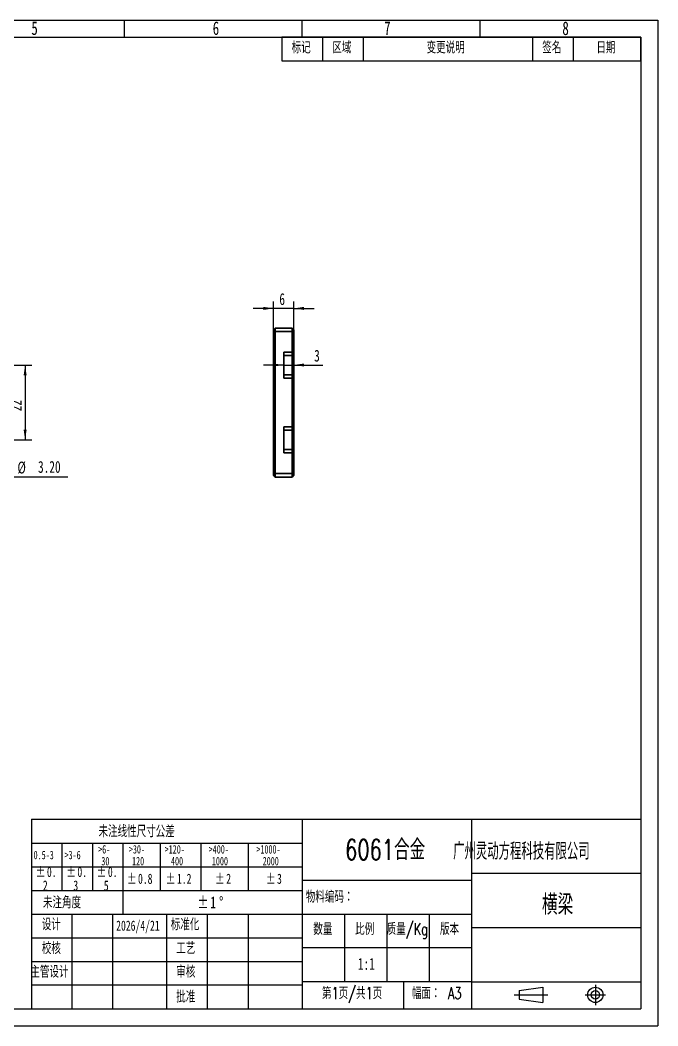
# Model space of a CAD drawing. Header units: millimetres. Extents: x 0 to 420, y 0 to 297.
# Drawn here: x 231.7 to 420, y 0 to 297 of the extents above; entities that cross this region are included whole.
import ezdxf

# ---------------------------------------------------------------- set-up
doc = ezdxf.new("R2010")
doc.units = ezdxf.units.MM
doc.linetypes.add('CENTERX2', pattern=[20.32, 12.7, -2.54, 2.54, -2.54])
for name, color, linetype in [('中心线', 6, 'CENTERX2'), ('尺寸线', 5, 'Continuous'), ('细实线', 7, 'Continuous')]:
    doc.layers.add(name, color=color, linetype=linetype)
doc.layers.add('图框', color=7, linetype='Continuous', lineweight=50)
doc.layers.add('粗实线', color=7, linetype='Continuous', lineweight=25)
doc.styles.add('SLDTEXTSTYLE0', font='TXT', dxfattribs={"width": 0.7, "bigfont": 'bigfont'})
doc.styles.add('SLDTEXTSTYLE1', font='TXT', dxfattribs={"width": 0.7})
doc.styles.add('SLDTEXTSTYLE2', font='TXT', dxfattribs={"width": 0.610802, "bigfont": 'bigfont'})
doc.dimstyles.new('SLDDIMSTYLE1', dxfattribs={"dimtxt": 3.5, "dimasz": 3, "dimexe": 0, "dimexo": 0.0625, "dimgap": 0.875, "dimtad": 2, "dimrnd": 1e-09, "dimzin": 12, "dimdsep": 46, "dimtxsty": 'SLDTEXTSTYLE1', "dimsah": 1, "dimcen": 0.09, "dimadec": 0, "dimazin": 3, "dimtfac": 1, "dimtmove": 0, "dimatfit": 0, "dimfxl": 0, "dimfrac": 2, "dimtolj": 1, "dimtzin": 12, "dimarcsym": 0})
doc.dimstyles.new('SLDDIMSTYLE2', dxfattribs={"dimtxt": 3.5, "dimasz": 3, "dimexe": 0, "dimexo": 0.0625, "dimgap": 0.875, "dimtad": 2, "dimrnd": 1e-09, "dimzin": 12, "dimdsep": 46, "dimtxsty": 'SLDTEXTSTYLE1', "dimsah": 1, "dimcen": 0.09, "dimadec": 0, "dimazin": 3, "dimtfac": 1, "dimtofl": 0, "dimtmove": 0, "dimatfit": 3, "dimfxl": 0, "dimfrac": 2, "dimtolj": 1, "dimtzin": 12, "dimarcsym": 0})
doc.dimstyles.new('SLDDIMSTYLE3', dxfattribs={"dimtxt": 3.5, "dimasz": 3, "dimexe": 0, "dimexo": 0.0625, "dimgap": 0.875, "dimtad": 2, "dimrnd": 1e-09, "dimzin": 4, "dimdsep": 46, "dimtxsty": 'SLDTEXTSTYLE1', "dimblk1": 'NONE', "dimsah": 1, "dimcen": 0, "dimadec": 0, "dimazin": 1, "dimtfac": 1, "dimtmove": 0, "dimatfit": 3, "dimldrblk": 'NONE', "dimfxl": 0, "dimfrac": 2, "dimtolj": 1, "dimtzin": 12, "dimarcsym": 0})

# ---------------------------------------------------------------- blocks, each defined once
blk = doc.blocks.new('SW_TABLEANNOTATION_0')
at = {"layer": '细实线', "color": 0}
for p, q in [((0, 0), (0, -7)), ((0, 0), (12, 0)), ((0, 0), (0, -7)), ((106, 0), (0, 0)), ((12, 0), (12, -7)), ((12, 0), (24, 0)), ((24, 0), (24, -7)), ((24, 0), (74, 0)), ((74, 0), (74, -7)), ((74, 0), (86, 0)), ((86, 0), (86, -7)), ((86, 0), (106, 0)), ((106, 0), (106, -7)), ((106, -7), (106, 0)), ((0, -7), (12, -7)), ((0, -7), (106, -7)), ((12, -7), (24, -7)), ((24, -7), (74, -7)), ((74, -7), (86, -7)), ((86, -7), (106, -7))]:
    blk.add_line(p, q, dxfattribs=at)
at = {"layer": '细实线', "color": 0, "char_height": 3.5, "attachment_point": 1, "style": 'SLDTEXTSTYLE0'}
for s, insert in [('标记', (2.85, -1.34)), ('区域', (14.85, -1.34)), ('变更说明', (42.7, -1.34)), ('签名', (76.85, -1.34)), ('日期', (92.85, -1.34))]:
    blk.add_mtext(s, dxfattribs=dict(at, insert=insert))
blk = doc.blocks.new('SW_TABLEANNOTATION_1')
at = {"layer": '细实线', "color": 0}
for p, q in [((0, 0), (0, -7)), ((0, 0), (9, 0)), ((9, 0), (18, 0)), ((18, 0), (27, 0)), ((27, 0), (38, 0)), ((38, 0), (50, 0)), ((50, 0), (64, 0)), ((64, 0), (80, 0)), ((80, 0), (80, -7)), ((0, -7), (0, -14)), ((0, -7), (9, -7)), ((9, -7), (9, -14)), ((9, -7), (18, -7)), ((18, -7), (18, -14)), ((18, -7), (27, -7)), ((27, -7), (27, -14)), ((27, -7), (38, -7)), ((38, -7), (38, -14)), ((38, -7), (50, -7)), ((50, -7), (50, -14)), ((50, -7), (64, -7)), ((64, -7), (64, -14)), ((64, -7), (80, -7)), ((80, -7), (80, -14)), ((0, -14), (0, -21)), ((0, -14), (9, -14)), ((9, -14), (9, -21)), ((9, -14), (18, -14)), ((18, -14), (18, -21)), ((18, -14), (27, -14)), ((27, -14), (27, -21)), ((27, -14), (38, -14)), ((38, -14), (38, -21)), ((38, -14), (50, -14)), ((50, -14), (50, -21)), ((50, -14), (64, -14)), ((64, -14), (64, -21)), ((64, -14), (80, -14)), ((80, -14), (80, -21)), ((0, -21), (0, -28)), ((0, -21), (9, -21)), ((9, -21), (18, -21)), ((18, -21), (27, -21)), ((27, -21), (27, -28)), ((27, -21), (27, -28)), ((27, -21), (38, -21)), ((38, -21), (50, -21)), ((50, -21), (64, -21)), ((64, -21), (80, -21)), ((80, -21), (80, -28)), ((0, -28), (9, -28)), ((9, -28), (18, -28)), ((18, -28), (27, -28)), ((27, -28), (38, -28)), ((38, -28), (50, -28)), ((50, -28), (64, -28)), ((64, -28), (80, -28))]:
    blk.add_line(p, q, dxfattribs=at)
at = {"layer": '细实线', "color": 0, "attachment_point": 1}
for s, insert, char_height, style in [('未注线性尺寸公差', (19.82, -1.79), 3.5, 'SLDTEXTSTYLE0'), ('>6-', (19.71, -7.6), 2.5, 'SLDTEXTSTYLE1'), ('>30-', (28.79, -7.6), 2.5, 'SLDTEXTSTYLE1'), ('>120-', (39.36, -7.6), 2.5, 'SLDTEXTSTYLE1'), ('>400-', (52.36, -7.6), 2.5, 'SLDTEXTSTYLE1'), ('>1000-', (66.44, -7.6), 2.5, 'SLDTEXTSTYLE1'), ('0.5-3', (0.66, -9.28), 2.5, 'SLDTEXTSTYLE1'), ('>3-6', (9.79, -9.28), 2.5, 'SLDTEXTSTYLE1'), ('30', (20.65, -11.1), 2.5, 'SLDTEXTSTYLE1'), ('120', (29.72, -11.1), 2.5, 'SLDTEXTSTYLE1'), ('400', (41.22, -11.1), 2.5, 'SLDTEXTSTYLE1'), ('1000', (53.3, -11.1), 2.5, 'SLDTEXTSTYLE1'), ('2000', (68.3, -11.1), 2.5, 'SLDTEXTSTYLE1'), ('%%p', (1.3, -14.03), 3, 'SLDTEXTSTYLE1'), ('0.', (4.59, -14.03), 3, 'SLDTEXTSTYLE1'), ('%%p', (10.3, -14.03), 3, 'SLDTEXTSTYLE1'), ('0.', (13.59, -14.03), 3, 'SLDTEXTSTYLE1'), ('%%p', (19.3, -14.03), 3, 'SLDTEXTSTYLE1'), ('0.', (22.59, -14.03), 3, 'SLDTEXTSTYLE1'), ('%%p', (28.19, -16.05), 3, 'SLDTEXTSTYLE1'), ('0.8', (31.48, -16.05), 3, 'SLDTEXTSTYLE1'), ('%%p', (39.69, -16.05), 3, 'SLDTEXTSTYLE1'), ('1.2', (42.98, -16.05), 3, 'SLDTEXTSTYLE1'), ('%%p', (54.25, -16.05), 3, 'SLDTEXTSTYLE1'), ('2', (57.53, -16.05), 3, 'SLDTEXTSTYLE1'), ('%%p', (69.25, -16.05), 3, 'SLDTEXTSTYLE1'), ('3', (72.53, -16.05), 3, 'SLDTEXTSTYLE1'), ('2', (3.39, -18.06), 3, 'SLDTEXTSTYLE1'), ('3', (12.39, -18.06), 3, 'SLDTEXTSTYLE1'), ('5', (21.39, -18.06), 3, 'SLDTEXTSTYLE1'), ('未注角度', (3.41, -22.79), 3.5, 'SLDTEXTSTYLE0'), ('%%p', (49.01, -22.79), 3.5, 'SLDTEXTSTYLE1'), ('1', (52.84, -22.79), 3.5, 'SLDTEXTSTYLE1'), ('%%d', (55.43, -22.79), 3.5, 'SLDTEXTSTYLE1')]:
    blk.add_mtext(s, dxfattribs=dict(at, insert=insert, char_height=char_height, style=style))
blk = doc.blocks.new('_D_5')
at = {"layer": '尺寸线'}
for p, q in [((223.02, 195.08), (235.15, 195.08)), ((233.15, 195.08), (233.15, 173.08)), ((223.02, 173.08), (235.15, 173.08))]:
    blk.add_line(p, q, dxfattribs=at)
for points in [[(233.15, 195.08), (232.7, 192.08), (233.6, 192.08)], [(233.15, 173.08), (233.6, 176.08), (232.7, 176.08)]]:
    blk.add_solid(points, dxfattribs=at)
at = {"layer": '尺寸线', "insert": (228.63, 181.48), "char_height": 3.5, "attachment_point": 1, "rotation": 90, "style": 'SLDTEXTSTYLE1'}
blk.add_mtext('22', dxfattribs=at)
blk = doc.blocks.new('_D_6')
at = {"layer": '尺寸线'}
for p, q in [((217.82, 174.24), (220.02, 171.91)), ((220.02, 171.91), (229.3, 162.11)), ((229.3, 162.11), (245.77, 162.11))]:
    blk.add_line(p, q, dxfattribs=at)
blk.add_solid([(220.02, 171.91), (221.75, 169.43), (222.41, 170.04)], dxfattribs=at)
at = {"layer": '尺寸线', "char_height": 3.5, "attachment_point": 1, "style": 'SLDTEXTSTYLE1'}
for s, insert in [('%%c', (230.89, 166.62)), ('3.20', (236.96, 166.82))]:
    blk.add_mtext(s, dxfattribs=dict(at, insert=insert))
blk = doc.blocks.new('_None')
blk = doc.blocks.new('_D_10')
at = {"layer": '尺寸线'}
for p, q in [((306.52, 205.08), (306.52, 213.87)), ((312.52, 205.08), (312.52, 213.87)), ((306.52, 211.87), (300.52, 211.87)), ((312.52, 211.87), (306.52, 211.87)), ((312.52, 211.87), (318.52, 211.87))]:
    blk.add_line(p, q, dxfattribs=at)
for points in [[(306.52, 211.87), (303.52, 212.32), (303.52, 211.42)], [(312.52, 211.87), (315.52, 211.42), (315.52, 212.32)]]:
    blk.add_solid(points, dxfattribs=at)
at = {"layer": '尺寸线', "insert": (308.22, 216.38), "char_height": 3.5, "attachment_point": 1, "style": 'SLDTEXTSTYLE1'}
blk.add_mtext('6', dxfattribs=at)
blk = doc.blocks.new('_D_11')
at = {"layer": '尺寸线'}
for p, q in [((309.52, 195.15), (303.52, 195.15)), ((309.52, 195.15), (312.52, 195.15)), ((312.52, 195.15), (321.09, 195.15))]:
    blk.add_line(p, q, dxfattribs=at)
for points in [[(309.52, 195.15), (306.52, 195.6), (306.52, 194.7)], [(312.52, 195.15), (315.52, 194.7), (315.52, 195.6)]]:
    blk.add_solid(points, dxfattribs=at)
at = {"layer": '尺寸线', "insert": (318.49, 199.66), "char_height": 3.5, "attachment_point": 1, "style": 'SLDTEXTSTYLE1'}
blk.add_mtext('3', dxfattribs=at)

msp = doc.modelspace()

# ---------------------------------------------------------------- linework, layer by layer
at = {"color": 7, "linetype": 'Continuous', "lineweight": 35}
for p, q in [((307.018, 206.076), (306.518, 205.576)), ((306.518, 205.076), (306.518, 205.576)), ((307.018, 205.076), (306.518, 205.076)), ((306.518, 163.076), (306.518, 205.076)), ((307.018, 206.076), (307.018, 205.076)), ((307.018, 206.076), (312.018, 206.076)), ((307.018, 205.076), (307.018, 163.076)), ((312.018, 205.076), (307.018, 205.076)), ((312.018, 205.076), (312.018, 206.076)), ((312.518, 205.576), (312.018, 206.076)), ((312.018, 198.926), (312.018, 205.076)), ((312.518, 205.076), (312.018, 205.076)), ((312.518, 205.576), (312.518, 205.076)), ((312.518, 205.076), (312.518, 198.926)), ((309.518, 198.926), (312.018, 198.926)), ((309.518, 198.926), (309.518, 191.226)), ((312.018, 197.926), (309.518, 197.926)), ((312.018, 197.926), (312.018, 198.926)), ((312.518, 198.926), (312.018, 198.926)), ((312.518, 198.426), (312.018, 197.926)), ((312.018, 192.226), (312.018, 197.926)), ((312.518, 198.926), (312.518, 198.426)), ((312.518, 198.426), (312.518, 191.726)), ((309.518, 192.226), (312.018, 192.226)), ((312.018, 191.226), (309.518, 191.226)), ((312.018, 191.226), (312.018, 192.226)), ((312.518, 191.726), (312.018, 192.226)), ((312.018, 176.926), (312.018, 191.226)), ((312.518, 191.226), (312.018, 191.226)), ((312.518, 191.726), (312.518, 191.226)), ((312.518, 191.226), (312.518, 176.926)), ((309.518, 176.926), (312.018, 176.926)), ((309.518, 176.926), (309.518, 169.226)), ((312.018, 175.926), (309.518, 175.926)), ((312.518, 176.926), (312.018, 176.926)), ((312.018, 175.926), (312.018, 176.926)), ((312.518, 176.426), (312.018, 175.926)), ((312.018, 170.226), (312.018, 175.926)), ((312.518, 176.926), (312.518, 176.426)), ((312.518, 176.426), (312.518, 169.726)), ((309.518, 170.226), (312.018, 170.226)), ((312.018, 169.226), (312.018, 170.226)), ((312.518, 169.726), (312.018, 170.226)), ((312.518, 169.726), (312.518, 169.226)), ((312.018, 169.226), (309.518, 169.226)), ((312.018, 163.076), (312.018, 169.226)), ((312.518, 169.226), (312.018, 169.226)), ((312.518, 169.226), (312.518, 163.076)), ((307.018, 163.076), (306.518, 163.076)), ((306.518, 162.576), (306.518, 163.076)), ((307.018, 162.076), (306.518, 162.576)), ((307.018, 163.076), (307.018, 162.076)), ((307.018, 163.076), (312.018, 163.076)), ((312.018, 162.076), (307.018, 162.076)), ((312.018, 162.076), (312.018, 163.076)), ((312.518, 163.076), (312.018, 163.076)), ((312.518, 162.576), (312.018, 162.076)), ((312.518, 163.076), (312.518, 162.576))]:
    msp.add_line(p, q, dxfattribs=at)
at = {"layer": '中心线'}
for p, q in [((401.532, 12.15), (401.532, 6.15)), ((377.543, 9.15), (387.543, 9.15)), ((398.532, 9.15), (404.532, 9.15))]:
    msp.add_line(p, q, dxfattribs=at)
at = {"layer": '粗实线'}
for p, q in [((25, 292), (415, 292)), ((415, 292), (415, 5)), ((235, 61), (415, 61)), ((235, 61), (235, 5)), ((379.043, 10.4), (386.043, 11.4)), ((379.043, 10.4), (379.043, 7.9)), ((386.043, 11.4), (386.043, 6.9)), ((379.043, 7.9), (386.043, 6.9)), ((25, 5), (415, 5))]:
    msp.add_line(p, q, dxfattribs=at)
for radius in [2.25, 1.25]:
    msp.add_circle((401.532, 9.15), radius, dxfattribs=at)
at = {"layer": '细实线'}
for p, q in [((0, 297), (420, 297)), ((262.5, 292), (262.5, 297)), ((315, 292), (315, 297)), ((367.5, 292), (367.5, 297)), ((420, 297), (420, 0)), ((315, 61), (315, 5)), ((365, 61), (365, 5)), ((415, 45), (365, 45)), ((315, 43), (365, 43)), ((235, 33), (315, 33)), ((247, 5), (247, 33)), ((259, 33), (259, 5)), ((275, 5), (275, 33)), ((287, 5), (287, 33)), ((299, 33), (299, 5)), ((315, 33), (365, 33)), ((327.5, 33), (327.5, 13)), ((340, 33), (340, 13)), ((352.5, 33), (352.5, 13)), ((415, 29), (365, 29)), ((235, 26), (315, 26)), ((365, 23), (315, 23)), ((235, 19), (315, 19)), ((315, 12), (235, 12)), ((365, 13), (315, 13)), ((345, 5), (345, 13)), ((365, 13), (415, 13)), ((0, 0), (420, 0))]:
    msp.add_line(p, q, dxfattribs=at)

# ---------------------------------------------------------------- block references
for name, p in [('SW_TABLEANNOTATION_0', (309, 292)), ('SW_TABLEANNOTATION_1', (234.998, 60.999))]:
    msp.add_blockref(name, p, dxfattribs=at)

# ---------------------------------------------------------------- texts
at = {"layer": '图框'}
for s, insert, char_height, attachment_point, style in [('5', (234.993, 296.623), 4, 1, 'SLDTEXTSTYLE1'), ('6', (288.543, 296.623), 4, 1, 'SLDTEXTSTYLE1'), ('7', (339.164, 296.623), 4, 1, 'SLDTEXTSTYLE1'), ('8', (391.796, 296.589), 4, 1, 'SLDTEXTSTYLE1'), ('6061合金', (339.492, 55.024), 6, 2, 'SLDTEXTSTYLE0'), ('广州灵动方程科技有限公司', (359.538, 54.079), 5, 1, 'SLDTEXTSTYLE2'), ('物料编码：', (316.024, 39.886), 3.5, 1, 'SLDTEXTSTYLE0'), ('横梁', (390.395, 38.839), 6, 2, 'SLDTEXTSTYLE0'), ('设计', (238.07, 31.74), 3.5, 1, 'SLDTEXTSTYLE0'), ('2026/4/21', (260.026, 31.105), 3, 1, 'SLDTEXTSTYLE1'), ('标准化', (276.164, 31.74), 3.5, 1, 'SLDTEXTSTYLE0'), ('数量', (318.26, 30.366), 3.5, 1, 'SLDTEXTSTYLE0'), ('比例', (330.595, 30.366), 3.5, 1, 'SLDTEXTSTYLE0'), ('质量/Kg', (339.927, 30.366), 3.5, 1, 'SLDTEXTSTYLE0'), ('版本', (355.651, 30.366), 3.5, 1, 'SLDTEXTSTYLE0'), ('校核', (238.07, 24.682), 3.5, 1, 'SLDTEXTSTYLE0'), ('工艺', (277.77, 24.682), 3.5, 1, 'SLDTEXTSTYLE0'), ('主管设计', (234.696, 17.73), 3.5, 1, 'SLDTEXTSTYLE0'), ('审核', (277.77, 17.765), 3.5, 1, 'SLDTEXTSTYLE0'), ('1:1', (331.406, 20.064), 3.5, 1, 'SLDTEXTSTYLE1'), ('第1页/共1页', (320.814, 11.406), 3.5, 1, 'SLDTEXTSTYLE0'), ('批准', (277.77, 10.39), 3.5, 1, 'SLDTEXTSTYLE0'), ('幅面： A3', (347.372, 11.406), 3.5, 1, 'SLDTEXTSTYLE0')]:
    msp.add_mtext(s, dxfattribs=dict(at, insert=insert, char_height=char_height, attachment_point=attachment_point, style=style))

# ---------------------------------------------------------------- dimensions: what is measured, and where the dimension line sits
at = {"layer": '尺寸线'}
for base, p1, p2, picture, middle in [((306.518, 211.872), (312.518, 205.076), (306.518, 205.076), '_D_10', (309.518, 211.872)), ((312.518, 195.148), (309.518, 198.926), (312.518, 198.926), '_D_11', (319.79, 195.148))]:
    dim = msp.add_linear_dim(base=base, p1=p1, p2=p2, dimstyle='SLDDIMSTYLE1', dxfattribs=at)
    dim.commit()
    dim.dimension.update_dxf_attribs({"geometry": picture, "text_midpoint": middle, "dimtype": 160})
dim = msp.add_linear_dim(base=(233.146, 173.076), p1=(223.019, 195.076), p2=(223.019, 173.076), angle=90, dimstyle='SLDDIMSTYLE2', dxfattribs=at)
dim.commit()
dim.dimension.update_dxf_attribs({"geometry": '_D_5', "text_midpoint": (233.146, 184.076), "dimtype": 160})
dim = msp.add_diameter_dim_2p(p1=(217.819, 174.238), p2=(220.019, 171.914), dimstyle='SLDDIMSTYLE3', dxfattribs=at)
dim.commit()
dim.dimension.update_dxf_attribs({"geometry": '_D_6', "text_midpoint": (238.33, 165.405), "dimtype": 163})

doc.saveas('drawing.dxf')
